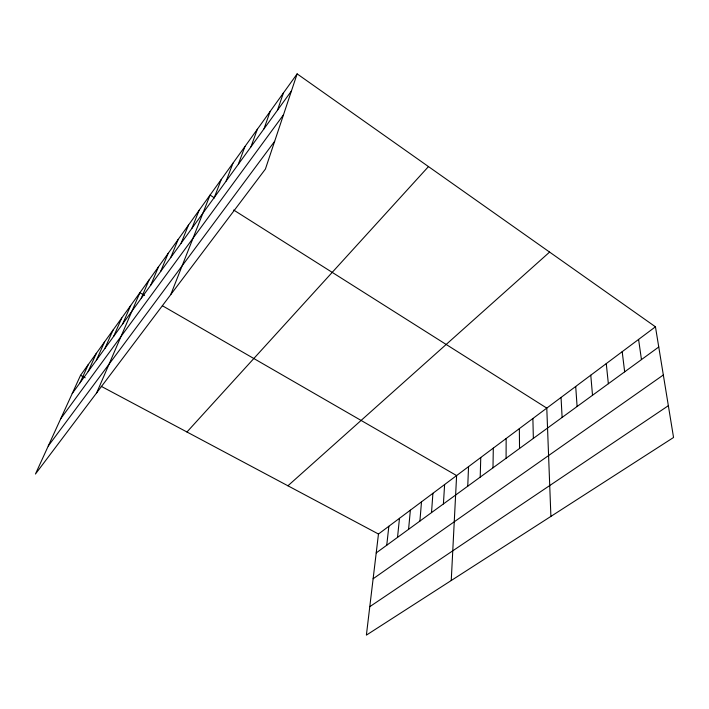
<?xml version="1.0" encoding="UTF-8"?>
<svg xmlns="http://www.w3.org/2000/svg" width="709" height="709" viewBox="0 0 709 709"><rect width="100%" height="100%" fill="white"/><g stroke="black" fill="none" stroke-linecap="round" stroke-linejoin="round"><path stroke-width="1.06" d="M506.084 458.262L506.155 438.499M492.985 467.807L493.304 448.115M480.206 477.122L480.764 457.491M467.754 486.197L468.543 466.646M451.243 580.52L456.614 475.571L162.37 305.721M443.409 503.939L444.614 484.539M431.515 512.607L432.915 493.287M419.914 521.062L421.5 501.83M408.588 529.313L410.36 510.17M397.536 537.369L399.477 518.306M386.751 545.23L388.851 526.255M655.453 326.805L378.473 534.028L366.385 635.122L673.55 437.488L655.453 326.805L297.133 73.878L80.551 375.309L35.45 474.029L265.405 169.079L297.133 73.878M277.476 110.214L283.423 92.959M263.987 128.834L270.182 111.393M250.959 146.825L257.367 129.224M238.348 164.231L244.959 146.488M226.153 181.061L232.96 163.194M214.348 197.359L221.323 179.386M170.772 294.572L210.05 195.081L214.605 197.962M191.838 228.44L199.114 210.298M181.096 243.267L188.505 225.063M170.683 257.642L178.207 239.394M160.571 271.6L168.21 253.308M150.751 285.151L158.497 266.823M141.224 298.312L149.058 279.966M96.672 392.839L139.886 292.737L144.583 295.449M122.684 323.898L130.695 305.526M113.679 336.332L121.753 317.969M104.914 348.42L113.059 330.066M96.406 360.181L104.604 341.835M88.12 371.613L96.371 353.295M80.055 382.745L88.359 364.444M72.212 393.575L291.443 90.938M60.726 418.709L283.485 114.814M48.247 446.023L274.658 141.304M186.954 432.003L428.475 166.588M287.925 485.789L549.608 252.085M376.213 552.914L658.758 346.993M373.12 578.766L663.332 374.99M369.779 606.682L668.357 405.699M80.551 375.309L85.186 377.782M101.165 386.29L378.473 534.028M233.651 210.015L546.781 408.109L550.902 516.4M638.587 339.425L641.459 359.596M622.192 351.682L624.664 371.835M606.266 363.602L608.357 383.729M590.774 375.194L592.511 395.276M575.708 386.467L577.099 406.505M561.049 397.43L562.113 417.424M532.884 418.505L533.354 438.392M519.351 428.626L519.537 448.451"/></g></svg>
